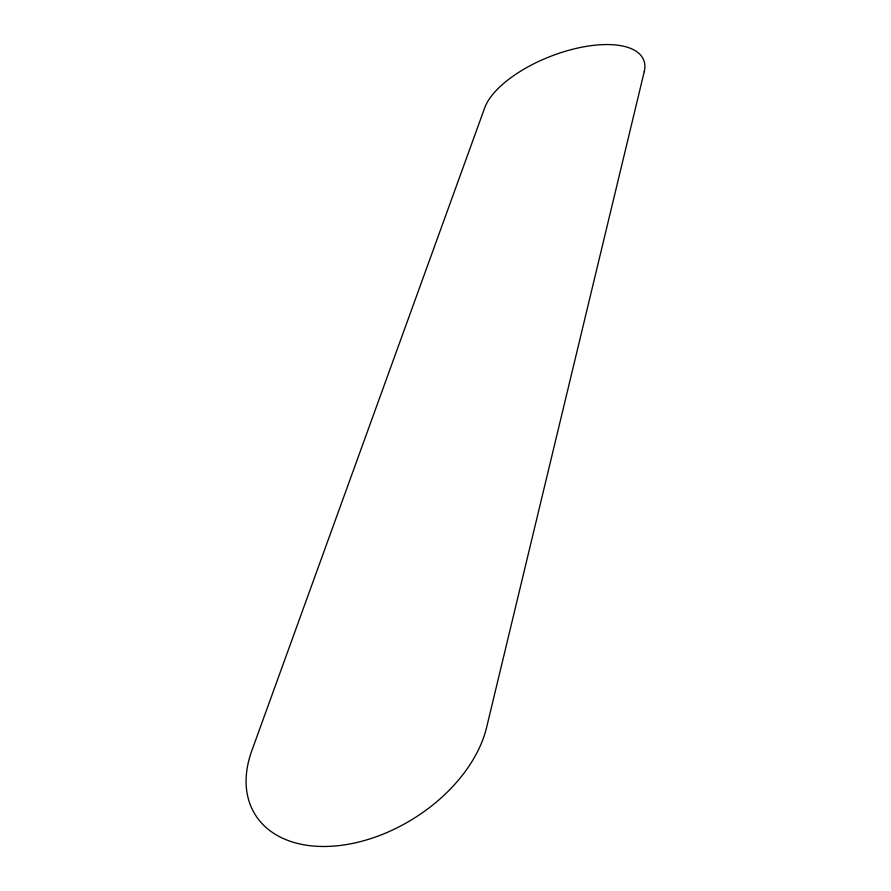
<?xml version="1.0" encoding="UTF-8"?>
<svg xmlns="http://www.w3.org/2000/svg" width="891" height="891" viewBox="0 0 891 891"><rect width="100%" height="100%" fill="white"/><g stroke="black" fill="none" stroke-linecap="round" stroke-linejoin="round"><path stroke-width="1.34" d="M644.249 71.636L486.642 727.301A132.514 87.229 -32 0 1 337.01 845.815A132.514 87.229 -32 0 1 251.83 750.668L484.704 107.867A85.592 37.422 -21.3 0 1 577.045 48.192A85.592 37.422 -21.3 0 1 644.249 71.636"/></g></svg>
